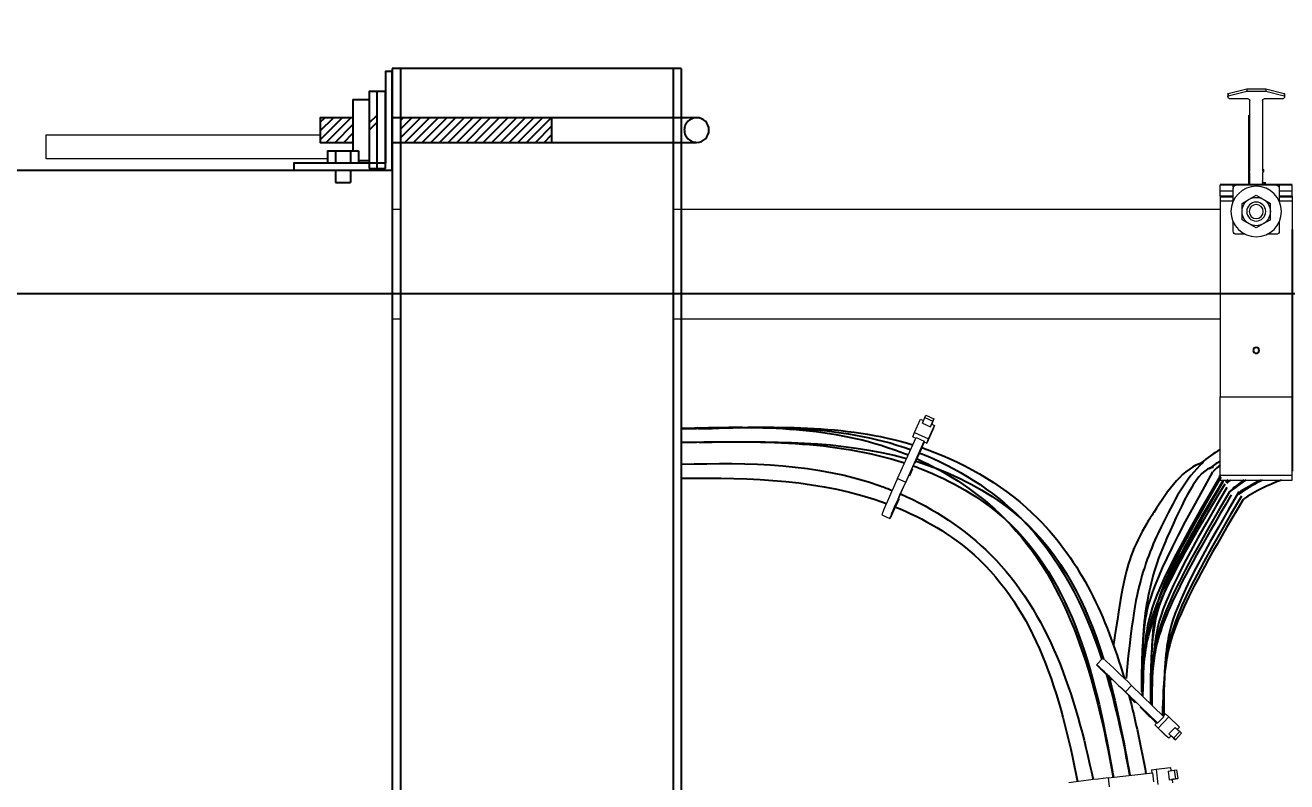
# Model space of a CAD drawing. Header units: feet. Extents: x -17 to 453, y -41 to 31.
# Drawn here: x 70.458 to 71.914, y 5.721 to 6.594 of the extents above; entities that cross this region are included whole.
import ezdxf
from ezdxf.enums import TextEntityAlignment as Align

# ---------------------------------------------------------------- set-up
doc = ezdxf.new("R2018")
doc.units = ezdxf.units.FT
doc.header["$MEASUREMENT"] = 0
doc.linetypes.add('HIDDEN', pattern=[0.375, 0.25, -0.125])
doc.linetypes.add('HIDDEN2', pattern=[0.1875, 0.125, -0.0625])
for name, color, linetype in [('ATI CENTER SUPPORT', 7, 'Continuous'), ('DC STRING CABLES', 30, 'Continuous'), ('E-COMB-BOX', 42, 'Continuous'), ('E-DETL', 1, 'Continuous'), ('G-ANNO-TEXT', 1, 'Continuous'), ('S-BEAM', 7, 'Continuous'), ('S-BOLT', 93, 'Continuous'), ('S-STEL-ANGL', 3, 'Continuous')]:
    doc.layers.add(name, color=color, linetype=linetype)
doc.styles.add('NEI-A', font='arial.ttf')
doc.styles.get("Standard").update_dxf_attribs({"font": 'arial.ttf'})

# ---------------------------------------------------------------- blocks, each defined once
blk = doc.blocks.new('DETAIL_TITLE')
at = {"style": 'NEI-A', "flags": 8}
blk.add_attdef('#', text='', height=0.2, dxfattribs=at).set_placement((0.5922, -0.5109), align=Align.MIDDLE_CENTER)
at = {"lineweight": 30, "style": '', "flags": 104}
blk.add_attdef('DETAIL_TITLE', text='', height=0.2, dxfattribs=at).set_placement((0.9099, -0.5251), align=Align.BOTTOM_LEFT)
at = {"style": 'NEI-A'}
for tag, p in [('SCALE:', (0.9386, -0.7379)), ('1"_=_', (1.5474, -0.7379))]:
    blk.add_attdef(tag, text='', height=0.1, dxfattribs=at).set_placement(p, align=Align.BOTTOM_LEFT)
blk = doc.blocks.new('CLAMP')
at = {"color": 3, "linetype": 'Continuous', "lineweight": 15}
for p, q in [((-0.0144, 0.1299), (-0.0144, 0.12874)), ((-0.0048, 0.13264), (-0.01417, 0.13019)), ((-0.0048, 0.13149), (-0.01417, 0.12904)), ((-0.01417, 0.13019), (-0.01417, 0.12904)), ((-0.0048, 0.13264), (-0.0048, 0.13149)), ((0.0048, 0.13264), (-0.0048, 0.13264)), ((0.0048, 0.13149), (-0.0048, 0.13149)), ((0.0048, 0.13264), (0.0048, 0.13149)), ((0.01417, 0.13019), (0.0048, 0.13264)), ((0.01417, 0.12904), (0.0048, 0.13149)), ((0.01417, 0.13019), (0.01417, 0.12904)), ((0.0144, 0.1299), (0.0144, 0.12874)), ((-0.01312, 0.12747), (-0.004, 0.12747)), ((-0.0032, 0.12667), (-0.0032, 0.09099)), ((0.0032, 0.12421), (0.0032, 0.12667)), ((0.0032, 0.09099), (0.0032, 0.12421)), ((0.004, 0.12747), (0.01312, 0.12747)), ((-0.00371, 0.09163), (-0.0037, 0.09164)), ((-0.00371, 0.09163), (-0.00371, 0.09048)), ((-0.0032, 0.09099), (-0.00371, 0.09048)), ((-0.00371, 0.09048), (-0.0032, 0.08997)), ((-0.0032, 0.09214), (-0.0037, 0.09164)), ((-0.0032, 0.08997), (-0.0032, 0.08509)), ((0.0032, 0.09214), (0.0037, 0.09164)), ((0.0032, 0.09099), (0.00371, 0.09048)), ((0.00371, 0.09048), (0.0032, 0.08997)), ((0.0032, 0.08391), (0.0032, 0.08997)), ((0.00371, 0.09163), (0.0037, 0.09164)), ((0.00371, 0.09163), (0.00371, 0.09048)), ((-0.01823, 0.08077), (-0.01823, 0.08391)), ((-0.00718, 0.08391), (-0.01022, 0.08373)), ((-0.01022, 0.08391), (-0.01022, 0.08373)), ((-0.00355, 0.0851), (-0.00486, 0.0851)), ((-0.00355, 0.0851), (-0.00486, 0.0851)), ((-0.00486, 0.08479), (-0.00415, 0.08484)), ((-0.00415, 0.08409), (-0.00486, 0.08405)), ((-0.00415, 0.08484), (-0.00415, 0.08409)), ((0.01022, 0.08373), (0.00718, 0.08391)), ((0.01022, 0.08391), (0.01022, 0.08373)), ((0.01823, 0.08077), (0.01823, 0.08391)), ((-0.01823, 0.07824), (-0.01823, 0.08077)), ((-0.01823, 0.08077), (-0.01172, 0.08077)), ((-0.01823, 0.07824), (-0.01823, 0.07779)), ((-0.01823, 0.07824), (-0.01172, 0.07824)), ((-0.01823, 0.07779), (-0.01823, 0.07584)), ((-0.01172, 0.07779), (-0.01823, 0.07779)), ((-0.01172, 0.08281), (-0.01172, 0.08214)), ((-0.01172, 0.08214), (-0.01172, 0.07551)), ((0, 0.07868), (-0.0036, 0.07661)), ((0.0036, 0.07661), (0, 0.07868)), ((0.01172, 0.08281), (0.01172, 0.08214)), ((0.01172, 0.07551), (0.01172, 0.08214)), ((0.01172, 0.08077), (0.01823, 0.08077)), ((0.01172, 0.07824), (0.01823, 0.07824)), ((0.01823, 0.07779), (0.01172, 0.07779)), ((0.01823, 0.07824), (0.01823, 0.08077)), ((0.01823, 0.07824), (0.01823, 0.07779)), ((0.01823, 0.07779), (0.01823, 0.07584)), ((-0.01823, 0.07584), (-0.01823, -0.02358)), ((-0.01172, 0.07584), (-0.01823, 0.07584)), ((-0.0036, 0.07661), (-0.00719, 0.07453)), ((-0.00719, 0.07038), (-0.00719, 0.07453)), ((0.00719, 0.07453), (0.0036, 0.07661)), ((0.00719, 0.07038), (0.00719, 0.07453)), ((0.01823, 0.07584), (0.01172, 0.07584)), ((0.01823, 0.07584), (0.01823, -0.02358)), ((-0.01172, 0.06525), (-0.01172, 0.06046)), ((-0.00719, 0.06623), (-0.00719, 0.07038)), ((-0.00719, 0.06623), (-0.0036, 0.06415)), ((-0.0036, 0.06415), (0, 0.06208)), ((0, 0.06208), (0.0036, 0.06415)), ((0.0036, 0.06415), (0.00719, 0.06623)), ((0.00719, 0.06623), (0.00719, 0.07038)), ((0.01172, 0.06046), (0.01172, 0.06525)), ((-0.01012, 0.05887), (-0.00558, 0.05887)), ((0.00558, 0.05887), (0.01012, 0.05887)), ((0.01823, -0.02358), (-0.01823, -0.02358)), ((-0.01823, -0.06327), (-0.01823, -0.02358)), ((0.01823, -0.06327), (0.01823, -0.02358)), ((0.01823, -0.06327), (-0.01823, -0.06327)), ((-0.01823, -0.06573), (-0.01823, -0.06327)), ((0.01823, -0.06573), (0.01823, -0.06327)), ((0.01823, -0.06573), (-0.01823, -0.06573))]:
    blk.add_line(p, q, dxfattribs=at)
at = {"color": 3}
for p, q in [((-0.01823, 0.08391), (0.01823, 0.08391)), ((-0.01823, 0.0612), (-0.01823, -0.0612))]:
    blk.add_line(p, q, dxfattribs=at)
at = {"color": 3, "linetype": 'Continuous', "lineweight": 15}
for radius in [0.0128, 0.0048, 0.0036]:
    blk.add_circle((0, 0.07038), radius, dxfattribs=at)
at = {"color": 3}
blk.add_circle((0, 0), 0.00147, dxfattribs=at)
at = {"color": 3, "linetype": 'Continuous', "lineweight": 15}
for centre, radius, start, end in [((-0.0141, 0.1299), 0.0003, 104.67201, 179.98176), ((-0.0141, 0.12874), 0.0003, 104.67201, 179.98176), ((-0.01312, 0.12875), 0.00128, 180.02729, 270.02727), ((0.01312, 0.12875), 0.00128, 269.97273, 359.97271), ((0.0141, 0.1299), 0.0003, 0.01824, 75.32799), ((0.0141, 0.12874), 0.0003, 0.01824, 75.32799), ((-0.004, 0.12667), 0.000799, 0.02729, 90.02727), ((0.004, 0.12667), 0.000799, 89.97273, 179.97271), ((-0.01034, 0.0829), 0.00139, 133.11032, 183.53334), ((-0.01012, 0.08214), 0.0016, 93.32242, 179.97484), ((-0.00421, 0.08509), 0.00101, 273.32242, 359.97484), ((0.01012, 0.08214), 0.0016, 0.02516, 86.67758), ((0.01019, 0.08283), 0.00154, 359.07924, 44.42827), ((0, 0.07038), 0.00719, 60, 120), ((0, 0.07038), 0.00719, 120, 180), ((0, 0.07038), 0.00719, 0, 60), ((0, 0.07038), 0.00719, 180, 240), ((0, 0.07038), 0.00719, 240, 300), ((0, 0.07038), 0.00719, 300, 0), ((-0.01012, 0.06046), 0.0016, 180.02729, 270.02727), ((0.01012, 0.06046), 0.0016, 269.97273, 359.97271)]:
    blk.add_arc(centre, radius, start, end, dxfattribs=at)
blk.add_ellipse((-0.00421, 0.08591), major_axis=(0, 0.00107), ratio=0.942202, start_param=3.200091, end_param=4.712389, dxfattribs=at)

msp = doc.modelspace()

# ---------------------------------------------------------------- hatches: boundary and pattern name
at = {"layer": 'S-BOLT'}
h = msp.add_hatch(dxfattribs=at)
h.set_pattern_fill('ANSI31', color=256, scale=0.056876)
h.set_pattern_definition([(45, (73.984143, 4.3793846), (-0.005027202, 0.005027202), [])])
h.paths.add_polyline_path([(70.89074, 6.48736), (71.06563, 6.48736), (71.06563, 6.45892), (70.89074, 6.45892)])
h.paths.add_polyline_path([(70.79826, 6.48736), (70.83592, 6.48736), (70.83592, 6.45892), (70.79826, 6.45892)])

# ---------------------------------------------------------------- linework, layer by layer
at = {"color": 1, "extrusion": (0, -1, 0), "const_width": 4.44955, "elevation": -6.49034}
for points in [[(69.49272, 0), (70.83592, 0)], [(71.21493, 0), (71.87015, 0)]]:
    msp.add_lwpolyline(points, dxfattribs=at)
at = {"color": 1, "extrusion": (0, 1, 0), "const_width": 4.44955, "elevation": 6.4099}
msp.add_lwpolyline([(-71.21538, 0), (-71.83516, 0)], dxfattribs=at)
at = {"layer": 'ATI CENTER SUPPORT', "color": 2}
msp.add_line((71.87015, 6.49034), (71.87015, 6.4099), dxfattribs=at)
at = {"layer": 'ATI CENTER SUPPORT', "color": 8, "linetype": 'Continuous', "lineweight": 15}
for p, q in [((70.88135, 6.38198), (70.89074, 6.38198)), ((71.20555, 6.38198), (71.83711, 6.38198)), ((70.88135, 6.25534), (70.89074, 6.25534)), ((71.20555, 6.25534), (71.83711, 6.25534))]:
    msp.add_line(p, q, dxfattribs=at)
at = {"layer": 'ATI CENTER SUPPORT', "color": 2, "extrusion": (-1, 0, -1.22465e-16), "const_width": 4.44955, "elevation": -71.87129}
msp.add_lwpolyline([(-6.4099, 0), (-6.49034, 0)], dxfattribs=at)
at = {"layer": 'ATI CENTER SUPPORT', "color": 8, "linetype": 'Continuous', "lineweight": 15}
msp.add_lwpolyline([(70.8067, 6.43991), (70.48192, 6.43991), (70.48192, 6.46759), (70.79826, 6.46759)], dxfattribs=at)
at = {"layer": 'DC STRING CABLES'}
for points, knots in [([(71.21493, 6.12912), (71.29901, 6.13172), (71.38863, 6.13244), (71.47144, 6.10054), (71.47689, 6.09828)], [0.3172302, 0.3172302, 0.3172302, 0.3172302, 4.659376, 4.9677961, 4.9677961, 4.9677961, 4.9677961]), ([(71.21576, 6.12852), (71.30601, 6.13147), (71.39629, 6.13442), (71.47973, 6.10461), (71.47976, 6.1046)], [0, 0, 0, 0, 4.659376, 4.6607503, 4.6607503, 4.6607503, 4.6607503]), ([(71.49213, 6.10698), (71.4944, 6.10622), (71.54407, 6.08905), (71.65492, 6.02165), (71.70581, 5.91091), (71.72616, 5.84087)], [4.5327918, 4.5327918, 4.5327918, 4.5327918, 4.659376, 7.3005954, 11.0259441, 11.0259441, 11.0259441, 11.0259441]), ([(71.21493, 6.08768), (71.29369, 6.0898), (71.3767, 6.0887), (71.45382, 6.05936), (71.45836, 6.05752)], [0.5886467, 0.5886467, 0.5886467, 0.5886467, 4.659376, 4.9155113, 4.9155113, 4.9155113, 4.9155113]), ([(71.48503, 6.09134), (71.49379, 6.08866), (71.53777, 6.0735), (71.63738, 6.01647), (71.68285, 5.92596), (71.7024, 5.86299)], [4.3905786, 4.3905786, 4.3905786, 4.3905786, 4.8751145, 6.8438181, 10.2079612, 10.2079612, 10.2079612, 10.2079612]), ([(71.48633, 6.09422), (71.52402, 6.07735), (71.65267, 5.9916), (71.69332, 5.83785), (71.71364, 5.72648)], [5.1467727, 5.1467727, 5.1467727, 5.1467727, 7.3005954, 13.0023604, 13.0023604, 13.0023604, 13.0023604]), ([(71.48941, 6.10099), (71.53313, 6.08393), (71.6306, 6.02259), (71.68014, 5.92422), (71.70024, 5.86254)], [4.8410384, 4.8410384, 4.8410384, 4.8410384, 7.3005954, 10.6386423, 10.6386423, 10.6386423, 10.6386423]), ([(71.8174, 6.08957), (71.7941, 6.08378), (71.77723, 6.05794), (71.76037, 6.0321), (71.75763, 6.0279), (71.75489, 6.0237), (71.7523, 6.01943), (71.74492, 6.00727), (71.72875, 5.97387), (71.72263, 5.93743), (71.71398, 5.87957)], [5.4859421, 5.4859421, 5.4859421, 5.4859421, 7.0820724, 7.0820724, 7.0820724, 7.3414515, 7.3414515, 7.3414515, 8.0800101, 9.2796074, 9.2796074, 9.2796074, 9.2796074]), ([(71.8174, 6.08957), (71.79699, 6.07215), (71.78301, 6.04387), (71.76904, 6.0156), (71.7672, 6.01188), (71.76537, 6.00817), (71.76362, 6.00441), (71.75829, 5.99296), (71.744, 5.95536), (71.73543, 5.91627), (71.72832, 5.8404)], [1.4614435, 1.4614435, 1.4614435, 1.4614435, 3.1212178, 3.1212178, 3.1212178, 3.3392772, 3.3392772, 3.3392772, 4.0041786, 5.448444, 5.448444, 5.448444, 5.448444]), ([(71.83711, 6.09157), (71.83296, 6.08874), (71.82867, 6.08561), (71.82449, 6.08232), (71.82427, 6.08214)], [1.31604295, 1.31604295, 1.31604295, 1.31604295, 1.5818523, 1.59687353, 1.59687353, 1.59687353, 1.59687353]), ([(71.48251, 6.08579), (71.48563, 6.08468), (71.52383, 6.07045), (71.6581, 5.99359), (71.69462, 5.83937), (71.71374, 5.72649)], [4.7008971, 4.7008971, 4.7008971, 4.7008971, 4.8751145, 6.8438181, 12.542802, 12.542802, 12.542802, 12.542802]), ([(71.8283, 6.07897), (71.76202, 5.96141), (71.74779, 5.91127), (71.74624, 5.86003), (71.74609, 5.82521)], [7.2585305, 7.2585305, 7.2585305, 7.2585305, 8.8243271, 9.9570716, 9.9570716, 9.9570716, 9.9570716]), ([(71.82917, 6.08397), (71.81144, 6.08351), (71.79371, 6.04352), (71.77599, 6.00353), (71.77446, 6.00009), (71.77293, 5.99665), (71.77147, 5.99318), (71.7611, 5.96851), (71.74709, 5.91621), (71.74684, 5.86271), (71.74683, 5.82261)], [4.9397204, 4.9397204, 4.9397204, 4.9397204, 7.2275003, 7.2275003, 7.2275003, 7.4245416, 7.4245416, 7.4245416, 8.8243271, 10.2358686, 10.2358686, 10.2358686, 10.2358686]), ([(71.83698, 6.07377), (71.76489, 5.95262), (71.75014, 5.90273), (71.74799, 5.85175), (71.74773, 5.83274)], [7.1375706, 7.1375706, 7.1375706, 7.1375706, 8.8243271, 9.8254914, 9.8254914, 9.8254914, 9.8254914]), ([(71.8377, 6.07264), (71.77076, 5.95764), (71.75716, 5.90685), (71.75735, 5.85203), (71.75734, 5.82199), (71.75734, 5.81975)], [7.3618086, 7.3618086, 7.3618086, 7.3618086, 8.646749, 10.1141937, 10.231989, 10.231989, 10.231989, 10.231989]), ([(71.84251, 6.06486), (71.76642, 5.94006), (71.75148, 5.89352), (71.74754, 5.84602), (71.74699, 5.82206)], [6.8734961, 6.8734961, 6.8734961, 6.8734961, 8.8243271, 9.3864259, 9.3864259, 9.3864259, 9.3864259]), ([(71.84019, 6.06866), (71.76599, 5.9455), (71.75109, 5.89732), (71.74795, 5.84812), (71.74751, 5.8202)], [6.9949312, 6.9949312, 6.9949312, 6.9949312, 8.8243271, 9.5936648, 9.5936648, 9.5936648, 9.5936648]), ([(71.84052, 6.06811), (71.77166, 5.95044), (71.75637, 5.89673), (71.75656, 5.84039), (71.75656, 5.81194), (71.75656, 5.81133)], [7.1968332, 7.1968332, 7.1968332, 7.1968332, 8.646749, 10.1141937, 10.1466059, 10.1466059, 10.1466059, 10.1466059]), ([(71.84481, 6.061), (71.77448, 5.94149), (71.75888, 5.88889), (71.75815, 5.83437), (71.75812, 5.80981)], [7.0793461, 7.0793461, 7.0793461, 7.0793461, 8.646749, 9.9400195, 9.9400195, 9.9400195, 9.9400195]), ([(71.8648, 6.06945), (71.86369, 6.06871), (71.85906, 6.0655), (71.85088, 6.0586), (71.84759, 6.05584)], [4.83417118, 4.83417118, 4.83417118, 4.83417118, 4.90495945, 5.13230287, 5.13230287, 5.13230287, 5.13230287]), ([(71.8648, 6.06945), (71.86369, 6.06871), (71.85906, 6.0655), (71.85462, 6.06204), (71.85133, 6.05928)], [4.83417118, 4.83417118, 4.83417118, 4.83417118, 4.90495945, 5.13230287, 5.13230287, 5.13230287, 5.13230287]), ([(71.88583, 6.06945), (71.87717, 6.06516), (71.86784, 6.05975), (71.85918, 6.05343), (71.85827, 6.05276)], [4.39714909, 4.39714909, 4.39714909, 4.39714909, 4.90495945, 4.96470269, 4.96470269, 4.96470269, 4.96470269]), ([(71.46791, 6.0535), (71.5066, 6.03656), (71.6256, 5.95799), (71.66997, 5.82174), (71.69026, 5.72388)], [5.0961601, 5.0961601, 5.0961601, 5.0961601, 7.3005954, 12.330916, 12.330916, 12.330916, 12.330916]), ([(71.84988, 6.05225), (71.77597, 5.92876), (71.75991, 5.87913), (71.75718, 5.82776), (71.75684, 5.81106)], [6.8170484, 6.8170484, 6.8170484, 6.8170484, 8.646749, 9.5260814, 9.5260814, 9.5260814, 9.5260814]), ([(71.84777, 6.05595), (71.77556, 5.93426), (71.7597, 5.88331), (71.75786, 5.83054), (71.75768, 5.81024)], [6.9380093, 6.9380093, 6.9380093, 6.9380093, 8.646749, 9.7146537, 9.7146537, 9.7146537, 9.7146537]), ([(71.86363, 6.04716), (71.78973, 5.92368), (71.77282, 5.87143), (71.77069, 5.81726), (71.77047, 5.79784)], [6.8170484, 6.8170484, 6.8170484, 6.8170484, 8.646749, 9.6686441, 9.6686441, 9.6686441, 9.6686441]), ([(71.86152, 6.05086), (71.78931, 5.92917), (71.77264, 5.87558), (71.77146, 5.81997), (71.77139, 5.79695)], [6.9380093, 6.9380093, 6.9380093, 6.9380093, 8.646749, 9.8585601, 9.8585601, 9.8585601, 9.8585601]), ([(71.85857, 6.05591), (71.78823, 5.9364), (71.77196, 5.88154), (71.77187, 5.82459), (71.77188, 5.79771)], [7.0793461, 7.0793461, 7.0793461, 7.0793461, 8.646749, 10.0632139, 10.0632139, 10.0632139, 10.0632139]), ([(71.46134, 6.03864), (71.4947, 6.02518), (71.61294, 5.95614), (71.65306, 5.82195), (71.67213, 5.72151)], [4.9601861, 4.9601861, 4.9601861, 4.9601861, 6.8438181, 11.9216807, 11.9216807, 11.9216807, 11.9216807])]:
    msp.add_open_spline(points, degree=3, knots=knots, dxfattribs=at)
for points in [[(71.23501, 6.12852), (71.31928, 6.13128), (71.40356, 6.13403), (71.48227, 6.11013)], [(71.21625, 6.11301), (71.30383, 6.11437), (71.39141, 6.11573), (71.47274, 6.08914)], [(71.23551, 6.11301), (71.31704, 6.11427), (71.39857, 6.11554), (71.47506, 6.09425)], [(71.83711, 6.10508), (71.82951, 6.10014), (71.82212, 6.09484), (71.81498, 6.08921)], [(71.83711, 6.08694), (71.83414, 6.08433), (71.83124, 6.08164), (71.82841, 6.07887)], [(71.21493, 6.07158), (71.29623, 6.07242), (71.37684, 6.07015), (71.45174, 6.04235)], [(71.83711, 6.07434), (71.8366, 6.0739), (71.8361, 6.07346), (71.8356, 6.07301)], [(71.83711, 6.07328), (71.83684, 6.073), (71.83656, 6.07271), (71.83629, 6.07243)], [(71.84618, 6.06945), (71.84514, 6.06853), (71.84411, 6.06759), (71.84309, 6.06664)], [(71.849, 6.06945), (71.84738, 6.06822), (71.84577, 6.06696), (71.84418, 6.06568)], [(71.86687, 6.06945), (71.86157, 6.06626), (71.85267, 6.05941), (71.84768, 6.05576)], [(71.86687, 6.06945), (71.86157, 6.06626), (71.8564, 6.06284), (71.85141, 6.0592)], [(71.88408, 6.06945), (71.87475, 6.06485), (71.86569, 6.0597), (71.85706, 6.05391)], [(71.90766, 6.06945), (71.8923, 6.06355), (71.8773, 6.05647), (71.86375, 6.0474)], [(71.70525, 5.84647), (71.71668, 5.80828), (71.7252, 5.76844), (71.73251, 5.7286)], [(71.70803, 5.84385), (71.71842, 5.8065), (71.72602, 5.76747), (71.73263, 5.72861)], [(71.7316, 5.82121), (71.73942, 5.79155), (71.74576, 5.76114), (71.75137, 5.73071)]]:
    msp.add_open_spline(points, degree=3, dxfattribs=at)
at = {"layer": 'E-COMB-BOX'}
for points in [[(70.88135, 4.72064), (70.36947, 4.72064), (70.36947, 6.42693), (70.88135, 6.42693)], [(70.88135, 6.42693), (70.88135, 4.72064)]]:
    msp.add_lwpolyline(points, dxfattribs=at)
at = {"layer": 'E-DETL', "linetype": 'Continuous', "lineweight": 0}
for p, q in [((71.48431, 6.12414), (71.49127, 6.13948)), ((71.49127, 6.13948), (71.49452, 6.13803)), ((71.49326, 6.13489), (71.49595, 6.14164)), ((71.49326, 6.13489), (71.50264, 6.13068)), ((71.49595, 6.14164), (71.49708, 6.14412)), ((71.49595, 6.14164), (71.50533, 6.13744)), ((71.49708, 6.14412), (71.50646, 6.13991)), ((71.50046, 6.11689), (71.50743, 6.13224)), ((71.50264, 6.13068), (71.50533, 6.13744)), ((71.50264, 6.13068), (71.50377, 6.13316)), ((71.50646, 6.13991), (71.50377, 6.13316)), ((71.50401, 6.13377), (71.50743, 6.13224)), ((71.50533, 6.13744), (71.50646, 6.13991)), ((71.50743, 6.13224), (71.50542, 6.1272)), ((71.46463, 6.07125), (71.48602, 6.11839)), ((71.48231, 6.1191), (71.48431, 6.12414)), ((71.48231, 6.1191), (71.48565, 6.11759)), ((71.48431, 6.12414), (71.50046, 6.11689)), ((71.48602, 6.11839), (71.49539, 6.11418)), ((71.50542, 6.1272), (71.49846, 6.11185)), ((71.49846, 6.11185), (71.50046, 6.11689)), ((71.49507, 6.11337), (71.47368, 6.06623)), ((71.47401, 6.06705), (71.49539, 6.11418)), ((71.49539, 6.11418), (71.49507, 6.11337)), ((71.49507, 6.11337), (71.49846, 6.11185)), ((71.47827, 6.0741), (71.48072, 6.07951)), ((71.4804, 6.07869), (71.4783, 6.07408)), ((71.47988, 6.07988), (71.48072, 6.07951)), ((71.48184, 6.08189), (71.4804, 6.07869)), ((71.48072, 6.07951), (71.4818, 6.08189)), ((71.46463, 6.07125), (71.47401, 6.06705)), ((71.44635, 6.02938), (71.45573, 6.02517)), ((71.70147, 5.86382), (71.69435, 5.85641)), ((71.76412, 5.78963), (71.72695, 5.82566)), ((71.73473, 5.83249), (71.72761, 5.82508)), ((71.72761, 5.82508), (71.76477, 5.78905)), ((71.73473, 5.83249), (71.77189, 5.79646)), ((71.73642, 5.81514), (71.73278, 5.81867)), ((71.73282, 5.81869), (71.73707, 5.81456)), ((71.73894, 5.8127), (71.73642, 5.81514)), ((71.73771, 5.81523), (71.73707, 5.81456)), ((71.73707, 5.81456), (71.73895, 5.81274)), ((71.77189, 5.79646), (71.76477, 5.78905)), ((71.77788, 5.79613), (71.76561, 5.78337)), ((71.77381, 5.79972), (71.77127, 5.79707)), ((71.77381, 5.79972), (71.77788, 5.79613)), ((71.77788, 5.79613), (71.78998, 5.7844)), ((71.76412, 5.78963), (71.76154, 5.78696)), ((71.76154, 5.78696), (71.76561, 5.78337)), ((71.77365, 5.77522), (71.76154, 5.78696)), ((71.76477, 5.78905), (71.76412, 5.78963)), ((71.76561, 5.78337), (71.77771, 5.77164)), ((71.78498, 5.78408), (71.77786, 5.77666)), ((71.78498, 5.78408), (71.79043, 5.77927)), ((71.78998, 5.7844), (71.78752, 5.78184)), ((71.77771, 5.77164), (71.77365, 5.77522)), ((71.78031, 5.77433), (71.77771, 5.77164)), ((71.77786, 5.77666), (71.78331, 5.77185)), ((71.77786, 5.77666), (71.77981, 5.77477)), ((71.78526, 5.76996), (71.77981, 5.77477)), ((71.79043, 5.77927), (71.78331, 5.77185)), ((71.78331, 5.77185), (71.78526, 5.76996)), ((71.79238, 5.77737), (71.78526, 5.76996)), ((71.79043, 5.77927), (71.79238, 5.77737)), ((71.76307, 5.73597), (71.77981, 5.73785)), ((71.77981, 5.73785), (71.78023, 5.73432)), ((71.70756, 5.7258), (71.759, 5.73157)), ((71.70756, 5.7258), (71.70875, 5.71559)), ((71.75771, 5.73512), (71.76307, 5.73597)), ((71.75771, 5.73512), (71.75813, 5.73147)), ((71.759, 5.73157), (71.76019, 5.72136)), ((71.76307, 5.73597), (71.76511, 5.71839)), ((71.77688, 5.73379), (71.78406, 5.73494)), ((71.77688, 5.73379), (71.77807, 5.72358)), ((71.77807, 5.72358), (71.78525, 5.72473)), ((71.77807, 5.72358), (71.78078, 5.72388)), ((71.78795, 5.72503), (71.78078, 5.72388)), ((71.78143, 5.72399), (71.78186, 5.72027)), ((71.78406, 5.73494), (71.78676, 5.73524)), ((71.78406, 5.73494), (71.78525, 5.72473)), ((71.78525, 5.72473), (71.78795, 5.72503)), ((71.78676, 5.73524), (71.78795, 5.72503))]:
    msp.add_line(p, q, dxfattribs=at)
at = {"layer": 'E-DETL', "linetype": 'Continuous', "lineweight": 0, "flags": 128}
for points in [[(71.46608, 6.04713), (71.46397, 6.04251), (71.46202, 6.03825), (71.46026, 6.03445), (71.45875, 6.03121), (71.45751, 6.02861), (71.45658, 6.0267), (71.45598, 6.02555), (71.45573, 6.02517), (71.45583, 6.02558), (71.45628, 6.02677), (71.45707, 6.0287), (71.45818, 6.03133), (71.45958, 6.03459), (71.46124, 6.03841), (71.46312, 6.04269), (71.46516, 6.04732), (71.46733, 6.05219), (71.46956, 6.05719), (71.47181, 6.06218), (71.47401, 6.06705)], [(71.47368, 6.06623), (71.47166, 6.06176), (71.4696, 6.05718), (71.46755, 6.05259), (71.46556, 6.04812), (71.46368, 6.04386), (71.46196, 6.03993), (71.46044, 6.03643), (71.45915, 6.03343), (71.45813, 6.03101), (71.45741, 6.02924), (71.45699, 6.02815), (71.4569, 6.02778), (71.45713, 6.02813), (71.45768, 6.02918), (71.45853, 6.03093), (71.45967, 6.03332), (71.46106, 6.0363), (71.46267, 6.03979), (71.46447, 6.0437), (71.4664, 6.04795)], [(71.71154, 5.83926), (71.70789, 5.8428), (71.70454, 5.84608), (71.70156, 5.84901), (71.69902, 5.85153), (71.69698, 5.85358), (71.69551, 5.85509), (71.69462, 5.85605), (71.69435, 5.85641), (71.6947, 5.85618), (71.69566, 5.85535), (71.69722, 5.85396), (71.69932, 5.85203), (71.70192, 5.84961), (71.70495, 5.84676), (71.70835, 5.84355), (71.71202, 5.84006), (71.71588, 5.83638), (71.71983, 5.83259), (71.72377, 5.8288), (71.72761, 5.82508)], [(71.72695, 5.82566), (71.72343, 5.82907), (71.71981, 5.83256), (71.71618, 5.83604), (71.71264, 5.83942), (71.70926, 5.84262), (71.70615, 5.84557), (71.70336, 5.84818), (71.70097, 5.85041), (71.69904, 5.85218), (71.69762, 5.85346), (71.69673, 5.85422), (71.69641, 5.85443), (71.69666, 5.8541), (71.69747, 5.85322), (71.69883, 5.85183), (71.70069, 5.84995), (71.70303, 5.84764), (71.70577, 5.84494), (71.70885, 5.84194), (71.71219, 5.83869)]]:
    msp.add_lwpolyline(points, dxfattribs=at)
at = {"layer": 'E-DETL', "linetype": 'Continuous', "lineweight": 0}
for centre, radius, start, end in [((70.27403, 6.63538), 1.32852, 335.71351, 336.85239), ((69.91958, 6.79301), 1.71648, 335.78261, 336.66527), ((72.27911, 5.69084), 0.89894, 154.96429, 157.87656), ((71.10193, 5.19402), 0.89894, 45.25587, 48.16814), ((72.93525, 7.04364), 1.71648, 226.07419, 226.95684), ((72.66732, 6.7631), 1.32852, 226.00508, 227.14397), ((71.79786, 4.83141), 0.89894, 95.7651, 98.67737)]:
    msp.add_arc(centre, radius, start, end, dxfattribs=at)
at = {"layer": 'S-BEAM'}
for p, q in [((71.21493, 6.54424), (70.88135, 6.54424)), ((70.88135, 6.54424), (70.88135, 6.48736)), ((70.89074, 6.54424), (70.89074, 6.48736)), ((71.20555, 6.54424), (71.20555, 6.48736)), ((71.21493, 6.54424), (71.21493, 6.48736)), ((70.88135, 6.45892), (70.88135, 4.72064)), ((70.89074, 6.45892), (70.89074, 4.68865)), ((71.20555, 6.45892), (71.20555, 4.68865)), ((71.21493, 6.45892), (71.21493, 4.68865))]:
    msp.add_line(p, q, dxfattribs=at)
at = {"layer": 'S-BEAM', "linetype": 'HIDDEN2'}
for p, q in [((70.89074, 6.48736), (70.89074, 6.45892)), ((71.20555, 6.48736), (71.20555, 6.45892)), ((71.21493, 6.48736), (71.21493, 6.45892))]:
    msp.add_line(p, q, dxfattribs=at)
at = {"layer": 'S-BOLT'}
for p, q in [((70.83592, 6.50819), (70.83592, 6.44906)), ((70.83592, 6.50819), (70.85457, 6.50819)), ((70.85457, 6.48144), (70.86396, 6.49041)), ((70.85457, 6.47314), (70.86396, 6.48211)), ((70.84225, 6.4381), (70.85457, 6.4381)), ((70.85457, 6.42888), (70.87336, 6.42888))]:
    msp.add_line(p, q, dxfattribs=at)
for points in [[(70.87336, 6.51741), (70.85457, 6.51741), (70.85457, 6.42888)], [(70.86396, 6.42888), (70.86396, 6.51741)], [(70.87336, 6.42888), (70.87336, 6.51741)], [(70.83592, 6.48736), (70.79826, 6.48736), (70.79826, 6.45892), (70.83592, 6.45892)], [(71.2327, 6.48736), (70.88122, 6.48736), (70.88122, 6.45892), (71.2327, 6.45892)], [(71.06563, 6.45892), (71.06563, 6.48736)]]:
    msp.add_lwpolyline(points, dxfattribs=at)
at = {"layer": 'S-BOLT', "linetype": 'HIDDEN'}
msp.add_arc((71.2327, 6.47314), 0.01422, 90, 270, dxfattribs=at)
at = {"layer": 'S-BOLT'}
msp.add_arc((71.2327, 6.47314), 0.01422, 270, 90, dxfattribs=at)
at = {"layer": 'S-STEL-ANGL'}
for p, q in [((70.8067, 6.44906), (70.84225, 6.44906)), ((70.8067, 6.44906), (70.8067, 6.43484)), ((70.81595, 6.44906), (70.81595, 6.43484)), ((70.83301, 6.44906), (70.83301, 6.43484)), ((70.84225, 6.44906), (70.84225, 6.43484)), ((70.81595, 6.42693), (70.81595, 6.41271)), ((70.83301, 6.42693), (70.83301, 6.41271)), ((70.81595, 6.41271), (70.83301, 6.41271))]:
    msp.add_line(p, q, dxfattribs=at)
at = {"layer": 'S-STEL-ANGL', "flags": 128}
msp.add_lwpolyline([(70.88135, 6.54068), (70.87336, 6.54068), (70.87336, 6.43489), (70.7676, 6.43489), (70.7676, 6.42693), (70.88135, 6.42693), (70.88135, 6.54068)], dxfattribs=at)

# ---------------------------------------------------------------- block references
at = {"layer": 'ATI CENTER SUPPORT', "xscale": -2.275051939133412, "yscale": 2.275051939133412, "zscale": 2.275051939133412}
msp.add_blockref('CLAMP', (71.8786, 6.219), dxfattribs=at)
at = {"layer": 'G-ANNO-TEXT'}
ref = msp.add_blockref('DETAIL_TITLE', (9.90128, 15.51621), dxfattribs=at)
lines = msp.add_mtext('{\\LSTEEL SUPPORT POST GROUNDING (BELOW GRADE)}', dxfattribs={"layer": '0', "insert": (10.81118, 15.29107), "char_height": 7.5055471, "attachment_point": 1})
ref.add_attrib('DETAIL_TITLE', '', (10.81118, 15.29107)).embed_mtext(lines)
ref = msp.add_blockref('DETAIL_TITLE', (0.15596, 15.44212), dxfattribs=at)
lines = msp.add_mtext('{\\LMECHANICAL COMPRESSION SPLIT BOLT "TEE" CONNECTION}', dxfattribs={"layer": '0', "insert": (1.06586, 15.21699), "char_height": 8.503693, "attachment_point": 1})
ref.add_attrib('DETAIL_TITLE', '', (1.06586, 15.21699)).embed_mtext(lines)

doc.saveas('drawing.dxf')
